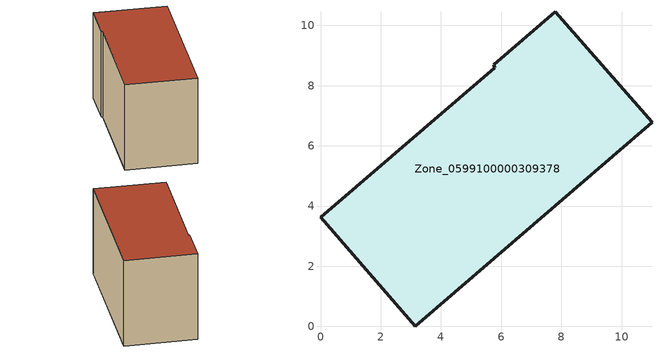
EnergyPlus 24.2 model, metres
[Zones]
Zone_0599100000309378
 floor ground (C_G): 7.8,10.46 11.01,6.78 3.15,0 0,3.62 5.78,8.59 5.76,8.69 z0
 wall outside (C_F): 3.15,0 11.01,6.78 7.8,10.46 5.76,8.69 5.78,8.59 0,3.62 3.15,0 z0:6.18
 roof outside (C_R): 11.01,6.78 7.8,10.46 5.76,8.69 5.78,8.59 0,3.62 3.15,0 z6.18
[BUILDING]
Pand.0599100000309378: North Axis=0; Terrain=City; Loads Convergence Tolerance Value=0.04; Temperature Convergence Tolerance Value=0.4; Solar Distribution=FullExterior; Maximum Number of Warmup Days=25; Minimum Number of Warmup Days=1
[Site:Location]
Rotterdam.The.Hague.AP_ZH_NLD Design_Conditions: Latitude=51.96; Longitude=4.45; Time Zone=1; Elevation=-4.5
[SITE:GROUNDTEMPERATURE:BUILDINGSURFACE]
18, 18, 18, 18, 18, 18, 18, 18, 18, 18, 18, 18
[MATERIAL] Thermal Absorptance=0.9; Solar Absorptance=0.7; Visible Absorptance=0.7
Name | Roughness | Thickness | Conductivity | Density | Specific Heat
G.TI.1946 | MediumSmooth | 0.15 | 1 | 540 | 1210
F.TI.1946 | Rough | 0.3 | 0.857143 | 1920 | 840
R.TI.1946 | MediumRough | 0.2 | 0.1 | 1500 | 1000
[CONSTRUCTION]
C_G: G.TI.1946
C_F: F.TI.1946
C_R: R.TI.1946
[ZONE]
Zone_0599100000309378: Type=1; Multiplier=1; Ceiling Height=Autocalculate; Volume=Autocalculate; Floor Area=autocalculate; Part of Total Floor Area=Yes
[ZONEINFILTRATION:DESIGNFLOWRATE]
Infil_Zone_0599100000309378: Zone or ZoneList or Space or SpaceList=Zone_0599100000309378; Schedule=AlwaysOn; Design Flow Rate Calculation Method=Flow/Area; Flow Rate per Floor Area=0.003; Constant Term Coefficient=1; Temperature Term Coefficient=0; Velocity Term Coefficient=0; Velocity Squared Term Coefficient=0
[HVACTEMPLATE:ZONE:IDEALLOADSAIRSYSTEM]
Zone_0599100000309378: Maximum Heating Supply Air Temperature=50; Minimum Cooling Supply Air Temperature=13; Maximum Heating Supply Air Humidity Ratio=0.0156; Minimum Cooling Supply Air Humidity Ratio=0.0077; Heating Limit=NoLimit; Cooling Limit=NoLimit; Dehumidification Control Type=ConstantSensibleHeatRatio; Cooling Sensible Heat Ratio=0.7; Dehumidification Setpoint=60; Humidification Control Type=None; Humidification Setpoint=30; Outdoor Air Method=None; Outdoor Air Flow Rate per Person=0.00944; Outdoor Air Flow Rate per Zone Floor Area=0; Outdoor Air Flow Rate per Zone=0; Demand Controlled Ventilation Type=None; Outdoor Air Economizer Type=NoEconomizer; Heat Recovery Type=None; Sensible Heat Recovery Effectiveness=0.7; Latent Heat Recovery Effectiveness=0.65
[ZONECONTROL:THERMOSTAT]
ThermostatControl_Zone_0599100000309378: Zone or ZoneList=Zone_0599100000309378; Control Type Schedule=DualSetpointControlType; Control 1=Thermostat_Zone_0599100000309378; Temperature Difference Between Cutout And Setpoint=0
[THERMOSTATSETPOINT:DUALSETPOINT]
Thermostat_Zone_0599100000309378: Heating Setpoint Temperature Schedule=HeatingSetpoint_Zone_0599100000309378; Cooling Setpoint Temperature Schedule=CoolingSetpoint_Zone_0599100000309378
[SCHEDULE:COMPACT]
HeatingSetpoint_Zone_0599100000309378: Through: 12/31, For: AllDays, Until: 24:00, 21
CoolingSetpoint_Zone_0599100000309378: Through: 12/31, For: AllDays, Until: 24:00, 24
DualSetpointControlType: Through: 12/31, For: AllDays, Until: 24:00, 4
AlwaysOn: Through: 12/31, For: AllDays, Until: 24:00, 1
